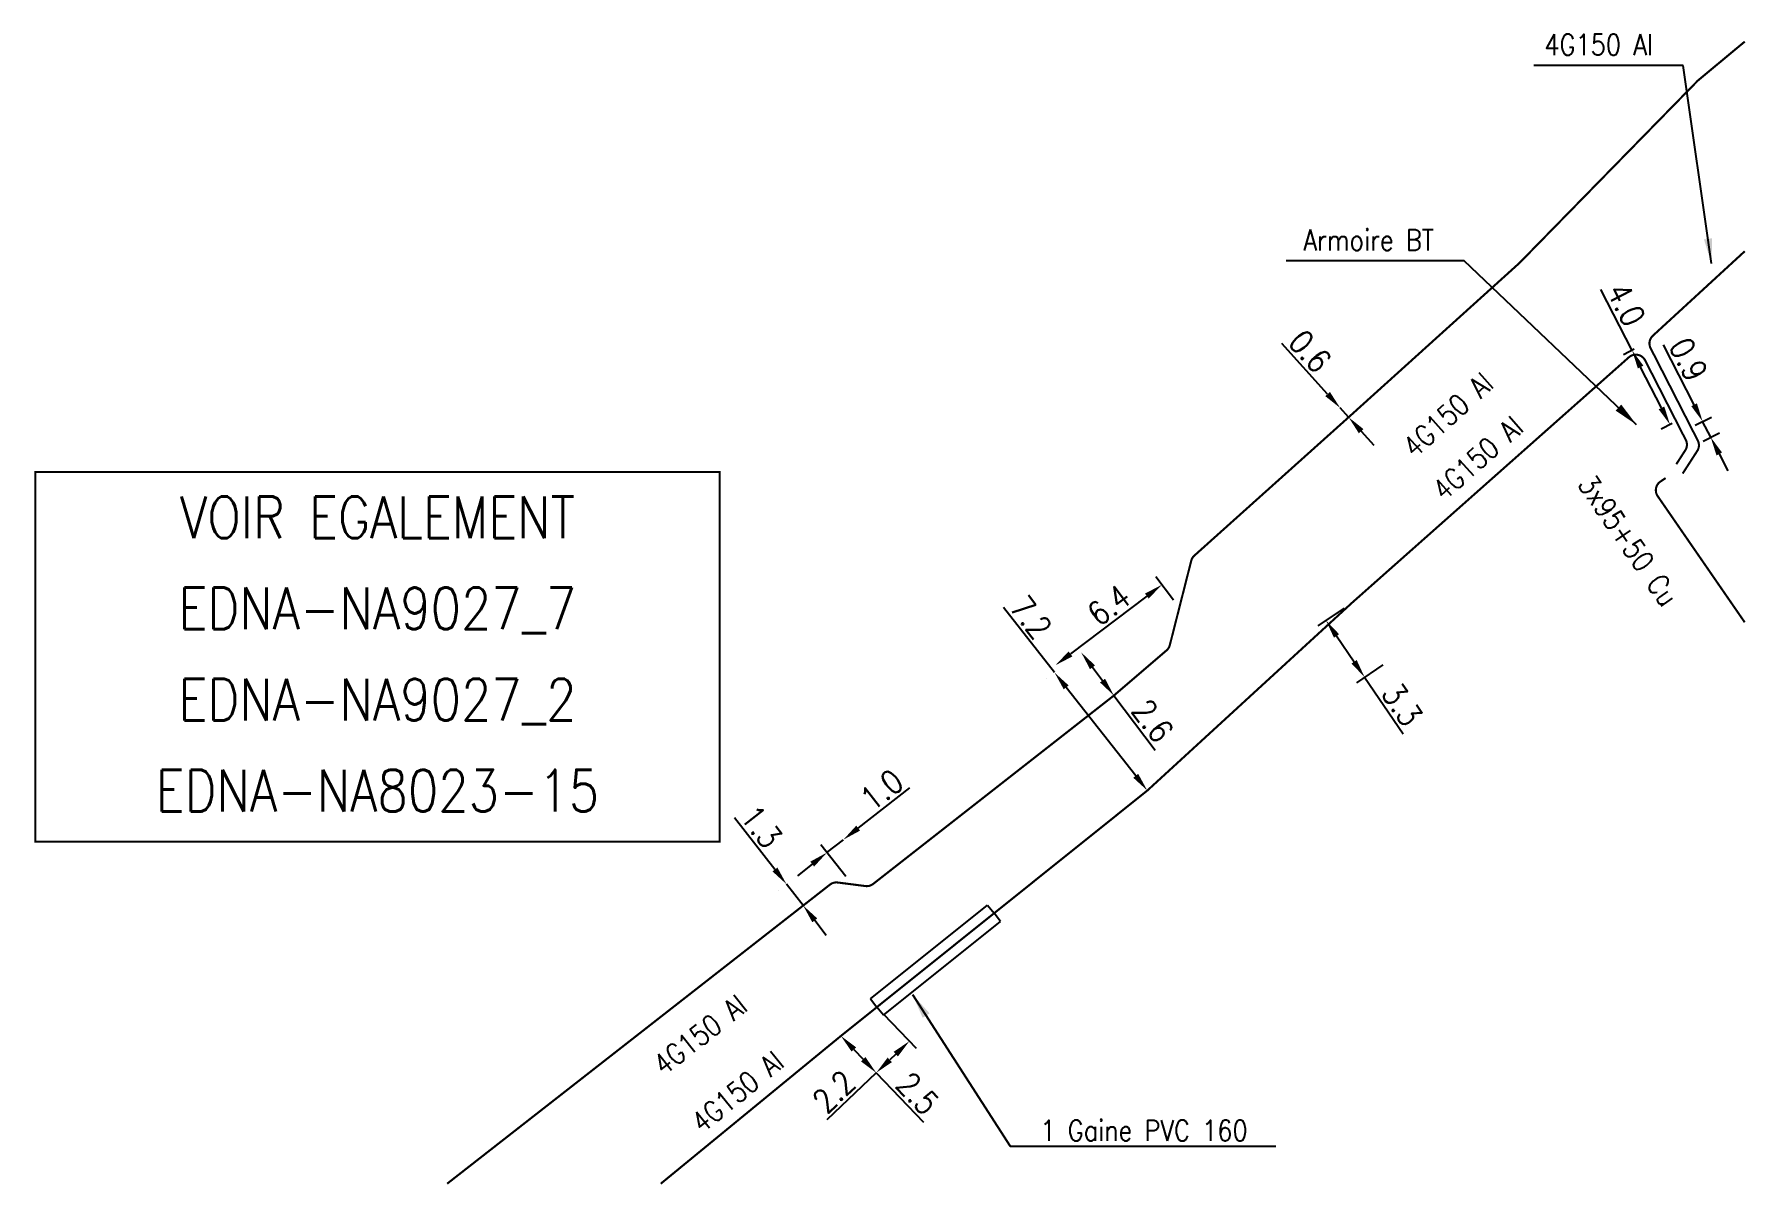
# Model space of a CAD drawing. Header units: millimetres. Extents: x 184994 to 186004, y 128000 to 129009.
# Drawn here: x 185917.9 to 186000, y 127999.9 to 128055.2 of the extents above; entities that cross this region are included whole.
import ezdxf
from ezdxf.enums import TextEntityAlignment as Align

# ---------------------------------------------------------------- set-up
doc = ezdxf.new("R2010")
doc.units = ezdxf.units.MM
doc.header["$PDMODE"] = 34
doc.linetypes.add('B_ST_Al', pattern=[2000, 1000, 1000])
doc.linetypes.add('B_ST_CU', pattern=[2000, 1000, 1000])
doc.layers.get('Defpoints').update_dxf_attribs({"linetype": 'CONTINUOUS'})
for name, color, linetype in [('B_110', 1, 'CONTINUOUS'), ('B_400', 7, 'CONTINUOUS'), ('B_930', 7, 'CONTINUOUS')]:
    doc.layers.add(name, color=color, linetype=linetype)
doc.styles.get("Standard").update_dxf_attribs({"font": 'romans.shx', "width": 0.85})
doc.dimstyles.get("Standard").update_dxf_attribs({"dimtxt": 1.5, "dimasz": 1.2, "dimexe": 0.625, "dimexo": 0.625, "dimgap": 0.25, "dimtad": 1, "dimdec": 1, "dimzin": 0, "dimdsep": 46, "dimtxsty": 'Standard', "dimcen": -0.5, "dimadec": 0, "dimazin": 0, "dimtfac": 1, "dimtdec": 1, "dimtmove": 0, "dimatfit": 3, "dimfxl": 0, "dimtolj": 1, "dimtzin": 0, "dimarcsym": 0})

# ---------------------------------------------------------------- blocks, each defined once
blk = doc.blocks.new('*D591')
at = {"layer": 'B_110', "color": 0, "linetype": 'Continuous', "lineweight": -2, "transparency": 16777216}
for p, q in [((185994.595, 128039.997), (185993.103, 128042.916)), ((185994.702, 128040.051), (185994.177, 128039.783)), ((185996.005, 128037.236), (185995.004, 128039.195)), ((185996.522, 128036.489), (185995.997, 128036.221))]:
    blk.add_line(p, q, dxfattribs=at)
at = {"layer": 'B_110', "color": 0, "linetype": 'Continuous', "transparency": 16777216}
for points in [[(185995.138, 128039.263), (185994.871, 128039.127), (185994.595, 128039.997)], [(185996.139, 128037.304), (185995.871, 128037.168), (185996.414, 128036.434)]]:
    blk.add_solid(points, dxfattribs=at)
at = {"layer": 'Defpoints', "color": 0, "linetype": 'Continuous', "transparency": 16777216}
for p in [(185995.119, 128040.264), (185996.939, 128036.702), (185996.414, 128036.434)]:
    blk.add_point(p, dxfattribs=at)
at = {"layer": 'B_110', "color": 0, "linetype": 'Continuous', "transparency": 16777216, "insert": (185994.312, 128042.198), "char_height": 1.125, "attachment_point": 5, "rotation": 297.06073}
blk.add_mtext('\\A1;4.0', dxfattribs=at)
blk = doc.blocks.new('*D592')
at = {"layer": 'B_110', "color": 0, "linetype": 'Continuous', "lineweight": -2, "transparency": 16777216}
for p, q in [((185980.783, 128027.631), (185979.52, 128026.771)), ((185980.413, 128026.29), (185981.257, 128025.05)), ((185982.639, 128024.902), (185981.375, 128024.042)), ((185981.763, 128024.306), (185983.607, 128021.595))]:
    blk.add_line(p, q, dxfattribs=at)
at = {"layer": 'B_110', "color": 0, "linetype": 'Continuous', "transparency": 16777216}
for points in [[(185980.537, 128026.375), (185980.289, 128026.206), (185979.907, 128027.035)], [(185981.381, 128025.134), (185981.133, 128024.966), (185981.763, 128024.306)]]:
    blk.add_solid(points, dxfattribs=at)
at = {"layer": 'Defpoints', "color": 0, "linetype": 'Continuous', "transparency": 16777216}
for p in [(185981.171, 128027.894), (185983.027, 128025.166), (185981.763, 128024.306)]:
    blk.add_point(p, dxfattribs=at)
at = {"layer": 'B_110', "color": 0, "linetype": 'Continuous', "transparency": 16777216, "insert": (185983.558, 128023), "char_height": 1.125, "attachment_point": 5, "rotation": 304.22287}
blk.add_mtext('\\A1;3.3', dxfattribs=at)
blk = doc.blocks.new('*D593')
at = {"layer": 'B_110', "color": 0, "linetype": 'Continuous', "lineweight": -2, "transparency": 16777216}
for p, q in [((185972.586, 128028.013), (185971.748, 128029.12)), ((185971.313, 128028.203), (185967.646, 128025.426))]:
    blk.add_line(p, q, dxfattribs=at)
at = {"layer": 'B_110', "color": 0, "linetype": 'Continuous', "transparency": 16777216}
for points in [[(185971.223, 128028.322), (185971.404, 128028.083), (185972.031, 128028.746)], [(185967.555, 128025.546), (185967.736, 128025.306), (185966.928, 128024.883)]]:
    blk.add_solid(points, dxfattribs=at)
at = {"layer": 'Defpoints', "color": 0, "linetype": 'Continuous', "transparency": 16777216}
for p in [(185972.869, 128027.639), (185966.928, 128024.883), (185966.928, 128024.883)]:
    blk.add_point(p, dxfattribs=at)
at = {"layer": 'B_110', "color": 0, "linetype": 'Continuous', "transparency": 16777216, "insert": (185969.496, 128027.767), "char_height": 1.125, "attachment_point": 5, "rotation": 37.13218}
blk.add_mtext('\\A1;6.4', dxfattribs=at)
blk = doc.blocks.new('*D594')
at = {"layer": 'B_110', "color": 0, "linetype": 'Continuous', "lineweight": -2, "transparency": 16777216}
for p, q in [((185968.704, 128024.785), (185969.187, 128024.147)), ((185969.731, 128023.43), (185971.71, 128020.816))]:
    blk.add_line(p, q, dxfattribs=at)
at = {"layer": 'B_110', "color": 0, "linetype": 'Continuous', "transparency": 16777216}
for points in [[(185968.824, 128024.876), (185968.585, 128024.695), (185968.161, 128025.503)], [(185969.307, 128024.238), (185969.068, 128024.057), (185969.731, 128023.43)]]:
    blk.add_solid(points, dxfattribs=at)
at = {"layer": 'Defpoints', "color": 0, "linetype": 'Continuous', "transparency": 16777216}
for p in [(185968.161, 128025.503), (185968.161, 128025.503), (185969.731, 128023.43)]:
    blk.add_point(p, dxfattribs=at)
at = {"layer": 'B_110', "color": 0, "linetype": 'Continuous', "transparency": 16777216, "insert": (185971.59, 128022.217), "char_height": 1.125, "attachment_point": 5, "rotation": 307.13218}
blk.add_mtext('\\A1;2.6', dxfattribs=at)
blk = doc.blocks.new('*D595')
at = {"layer": 'B_110', "color": 0, "linetype": 'Continuous', "lineweight": -2, "transparency": 16777216}
for p, q in [((185966.885, 128024.53), (185964.428, 128027.655)), ((185966.517, 128024.24), (185966.517, 128024.24)), ((185970.779, 128019.578), (185967.441, 128023.823)), ((185970.967, 128018.58), (185970.967, 128018.58))]:
    blk.add_line(p, q, dxfattribs=at)
at = {"layer": 'B_110', "color": 0, "linetype": 'Continuous', "transparency": 16777216}
for points in [[(185967.559, 128023.915), (185967.323, 128023.73), (185966.885, 128024.53)], [(185970.897, 128019.67), (185970.661, 128019.485), (185971.335, 128018.87)]]:
    blk.add_solid(points, dxfattribs=at)
at = {"layer": 'Defpoints', "color": 0, "linetype": 'Continuous', "transparency": 16777216}
for p in [(185966.885, 128024.53), (185966.885, 128024.53), (185971.335, 128018.87)]:
    blk.add_point(p, dxfattribs=at)
at = {"layer": 'B_110', "color": 0, "linetype": 'Continuous', "transparency": 16777216, "insert": (185965.753, 128027.183), "char_height": 1.125, "attachment_point": 5, "rotation": 308.17736}
blk.add_mtext('\\A1;7.2', dxfattribs=at)
blk = doc.blocks.new('*D596')
at = {"layer": 'B_110', "color": 0, "linetype": 'Continuous', "lineweight": -2, "transparency": 16777216}
for p, q in [((185957.46, 128017.065), (185959.934, 128019.002)), ((185956.868, 128014.739), (185955.675, 128016.263)), ((185955.964, 128015.894), (185956.751, 128016.511)), ((185955.255, 128015.339), (185954.546, 128014.785))]:
    blk.add_line(p, q, dxfattribs=at)
at = {"layer": 'B_110', "color": 0, "linetype": 'Continuous', "transparency": 16777216}
for points in [[(185957.367, 128017.183), (185957.552, 128016.947), (185956.751, 128016.511)], [(185955.163, 128015.457), (185955.347, 128015.221), (185955.964, 128015.894)]]:
    blk.add_solid(points, dxfattribs=at)
at = {"layer": 'Defpoints', "color": 0, "linetype": 'Continuous', "transparency": 16777216}
for p in [(185956.751, 128016.511), (185956.751, 128016.511), (185957.157, 128014.37)]:
    blk.add_point(p, dxfattribs=at)
at = {"layer": 'B_110', "color": 0, "linetype": 'Continuous', "transparency": 16777216, "insert": (185958.589, 128018.902), "char_height": 1.125, "attachment_point": 5, "rotation": 38.05358}
blk.add_mtext('\\A1;1.0', dxfattribs=at)
blk = doc.blocks.new('*D597')
at = {"layer": 'B_110', "color": 0, "linetype": 'Continuous', "lineweight": -2, "transparency": 16777216}
for p, q in [((185956.971, 128007.418), (185956.971, 128007.418)), ((185957.254, 128006.443), (185957.704, 128005.974)), ((185958.665, 128005.648), (185958.665, 128005.648)), ((185958.326, 128005.324), (185960.594, 128002.955))]:
    blk.add_line(p, q, dxfattribs=at)
at = {"layer": 'B_110', "color": 0, "linetype": 'Continuous', "transparency": 16777216}
for points in [[(185957.363, 128006.547), (185957.146, 128006.34), (185956.632, 128007.093)], [(185957.812, 128006.078), (185957.596, 128005.87), (185958.326, 128005.324)]]:
    blk.add_solid(points, dxfattribs=at)
at = {"layer": 'Defpoints', "color": 0, "linetype": 'Continuous', "transparency": 16777216}
for p in [(185956.632, 128007.093), (185958.326, 128005.324), (185958.326, 128005.324)]:
    blk.add_point(p, dxfattribs=at)
at = {"layer": 'B_110', "color": 0, "linetype": 'Continuous', "transparency": 16777216, "insert": (185960.313, 128004.333), "char_height": 1.125, "attachment_point": 5, "rotation": 313.75101}
blk.add_mtext('\\A1;2.5', dxfattribs=at)
blk = doc.blocks.new('*D598')
at = {"layer": 'B_110', "color": 0, "linetype": 'Continuous', "lineweight": -2, "transparency": 16777216}
for p, q in [((185958.682, 128008.137), (185960.241, 128006.504)), ((185959.267, 128006.221), (185958.977, 128005.945)), ((185958.326, 128005.324), (185955.955, 128003.06))]:
    blk.add_line(p, q, dxfattribs=at)
at = {"layer": 'B_110', "color": 0, "linetype": 'Continuous', "transparency": 16777216}
for points in [[(185959.163, 128006.33), (185959.37, 128006.113), (185959.918, 128006.843)], [(185958.874, 128006.054), (185959.081, 128005.837), (185958.326, 128005.324)]]:
    blk.add_solid(points, dxfattribs=at)
at = {"layer": 'Defpoints', "color": 0, "linetype": 'Continuous', "transparency": 16777216}
for p in [(185958.359, 128008.476), (185958.326, 128005.324), (185958.326, 128005.324)]:
    blk.add_point(p, dxfattribs=at)
at = {"layer": 'B_110', "color": 0, "linetype": 'Continuous', "transparency": 16777216, "insert": (185956.297, 128004.424), "char_height": 1.125, "attachment_point": 5, "rotation": 43.66515}
blk.add_mtext('\\A1;2.2', dxfattribs=at)
blk = doc.blocks.new('*D599')
at = {"layer": 'B_110', "color": 0, "linetype": 'Continuous', "lineweight": -2, "transparency": 16777216}
for p, q in [((185953.467, 128015.083), (185951.531, 128017.557)), ((185953.653, 128014.085), (185953.653, 128014.085)), ((185954.823, 128013.351), (185954.022, 128014.374)), ((185954.454, 128013.062), (185954.454, 128013.062)), ((185955.378, 128012.642), (185955.933, 128011.933))]:
    blk.add_line(p, q, dxfattribs=at)
at = {"layer": 'B_110', "color": 0, "linetype": 'Continuous', "transparency": 16777216}
for points in [[(185953.585, 128015.175), (185953.349, 128014.99), (185954.022, 128014.374)], [(185955.496, 128012.734), (185955.26, 128012.549), (185954.823, 128013.351)]]:
    blk.add_solid(points, dxfattribs=at)
at = {"layer": 'Defpoints', "color": 0, "linetype": 'Continuous', "transparency": 16777216}
for p in [(185954.022, 128014.374), (185954.022, 128014.374), (185954.823, 128013.351)]:
    blk.add_point(p, dxfattribs=at)
at = {"layer": 'B_110', "color": 0, "linetype": 'Continuous', "transparency": 16777216, "insert": (185952.812, 128017.137), "char_height": 1.125, "attachment_point": 5, "rotation": 308.05358}
blk.add_mtext('\\A1;1.3', dxfattribs=at)
blk = doc.blocks.new('*D600')
at = {"layer": 'B_110', "color": 0, "linetype": 'Continuous', "lineweight": -2, "transparency": 16777216}
for p, q in [((185979.988, 128037.898), (185977.79, 128040.331)), ((185980.993, 128036.785), (185980.591, 128037.23)), ((185981.596, 128036.117), (185982.2, 128035.449))]:
    blk.add_line(p, q, dxfattribs=at)
at = {"layer": 'B_110', "color": 0, "linetype": 'Continuous', "transparency": 16777216}
for points in [[(185980.099, 128037.998), (185979.876, 128037.797), (185980.591, 128037.23)], [(185981.708, 128036.217), (185981.485, 128036.016), (185980.993, 128036.785)]]:
    blk.add_solid(points, dxfattribs=at)
at = {"layer": 'Defpoints', "color": 0, "linetype": 'Continuous', "transparency": 16777216}
for p in [(185980.591, 128037.23), (185980.591, 128037.23), (185980.993, 128036.785)]:
    blk.add_point(p, dxfattribs=at)
at = {"layer": 'B_110', "color": 0, "linetype": 'Continuous', "transparency": 16777216, "insert": (185979.144, 128039.951), "char_height": 1.125, "attachment_point": 5, "rotation": 312.09312}
blk.add_mtext('\\A1;0.6', dxfattribs=at)
blk = doc.blocks.new('*D601')
at = {"layer": 'B_110', "color": 0, "linetype": 'Continuous', "lineweight": -2, "transparency": 16777216}
for p, q in [((185997.572, 128037.383), (185996.101, 128040.262)), ((185997.621, 128036.398), (185998.399, 128036.795)), ((185998.368, 128035.825), (185997.981, 128036.582)), ((185998.008, 128035.641), (185998.786, 128036.038)), ((185998.778, 128035.023), (185999.187, 128034.222))]:
    blk.add_line(p, q, dxfattribs=at)
at = {"layer": 'B_110', "color": 0, "linetype": 'Continuous', "transparency": 16777216}
for points in [[(185997.706, 128037.452), (185997.438, 128037.315), (185997.981, 128036.582)], [(185998.911, 128035.092), (185998.644, 128034.955), (185998.368, 128035.825)]]:
    blk.add_solid(points, dxfattribs=at)
at = {"layer": 'Defpoints', "color": 0, "linetype": 'Continuous', "transparency": 16777216}
for p in [(185997.204, 128036.184), (185997.981, 128036.582), (185997.59, 128035.428)]:
    blk.add_point(p, dxfattribs=at)
at = {"layer": 'B_110', "color": 0, "linetype": 'Continuous', "transparency": 16777216, "insert": (185997.3, 128039.565), "char_height": 1.125, "attachment_point": 5, "rotation": 297.06073}
blk.add_mtext('\\A1;0.9', dxfattribs=at)

msp = doc.modelspace()

# ---------------------------------------------------------------- linework, layer by layer
at = {"layer": 'B_110', "linetype": 'B_ST_Al', "const_width": 0.1, "flags": 128}
for points in [[(186000, 128054.813), (185997.776, 128052.965, 0.025828), (185997.738, 128052.93), (185989.191, 128044.19), (185980.993, 128036.785), (185973.593, 128030.147, 0.148906), (185973.442, 128029.898), (185972.415, 128025.852, -0.154619), (185972.256, 128025.595), (185969.739, 128023.437, -0.011152), (185969.722, 128023.423), (185958.18, 128014.388, -0.200724), (185957.808, 128014.286), (185956.479, 128014.457, 0.200724), (185956.107, 128014.355), (185954.823, 128013.351), (185937.737, 128000)], [(185997.023, 128034.085), (185997.723, 128035.171, 0.267138), (185997.747, 128035.669), (185995.483, 128040.102, -0.336869), (185995.59, 128040.697), (186000, 128044.751)]]:
    msp.add_lwpolyline(points, format="xyb", dxfattribs=at)
at = {"layer": 'B_110', "linetype": 'B_ST_Al', "flags": 128}
msp.add_lwpolyline([(185996.716, 128034.531, 0.1, 0.1, 0), (185997.147, 128035.2, 0.1, 0.1, 0.267138), (185997.171, 128035.698, 0.1, 0.1, 0), (185995.22, 128039.518, 0.1, 0.1, 0.49048), (185994.443, 128039.665, 0.1, 0.1, 0), (185981.171, 128027.894, 0.1, 0.1, 0), (185971.335, 128018.87, 0.1, 0.1, 0), (185963.984, 128012.982, 0.1, 0.1, 0), (185958.359, 128008.476, 0.1, 0.1, 0), (185956.632, 128007.093, 0.1, 0.1, 0), (185947.987, 128000, 0, 0, 0)], format="xyseb", dxfattribs=at)
at = {"layer": 'B_110', "linetype": 'B_ST_CU', "const_width": 0.1, "flags": 128}
msp.add_lwpolyline([(185996.203, 128033.866), (185995.955, 128033.698, 0.417213), (185995.823, 128033), (186000, 128026.944)], format="xyb", dxfattribs=at)
at = {"layer": 'B_400', "color": 7, "linetype": 'CONTINUOUS'}
for p, q in [((185958.046, 128008.867), (185963.671, 128013.372)), ((185963.671, 128013.372), (185963.984, 128012.982)), ((185964.296, 128012.592), (185963.984, 128012.982)), ((185958.671, 128008.086), (185964.296, 128012.592)), ((185958.046, 128008.867), (185958.359, 128008.476)), ((185958.671, 128008.086), (185958.359, 128008.476))]:
    msp.add_line(p, q, dxfattribs=at)
at = {"layer": 'B_930', "const_width": 0.1}
msp.add_lwpolyline([(185917.976, 128034.158), (185950.818, 128034.158), (185950.818, 128016.418), (185917.976, 128016.418)], close=True, dxfattribs=at)

# ---------------------------------------------------------------- texts
at = {"layer": 'B_110', "linetype": 'B_ST_Al', "width": 0.85}
for rotation, p in [(42.09312, (185985.757, 128036.908)), (41.56888, (185987.184, 128034.828)), (38.00242, (185949.87, 128007.155)), (39.37111, (185951.663, 128004.423))]:
    msp.add_text('4G150 Al', height=1, rotation=rotation, dxfattribs=at).set_placement(p, align=Align.MIDDLE)
at = {"layer": 'B_110', "linetype": 'Continuous', "char_height": 1, "attachment_point": 6}
for s, insert in [('4G150 Al', (185995.595, 128054.668)), ('Armoire BT', (185985.084, 128045.292))]:
    msp.add_mtext(s, dxfattribs=dict(at, insert=insert))
at = {"layer": 'B_110', "linetype": 'B_ST_CU', "insert": (185991.943, 128033.568), "char_height": 1, "attachment_point": 7, "rotation": 304.56887}
msp.add_mtext('3x95+50 Cu', dxfattribs=at)
at = {"layer": 'B_400', "insert": (185966.204, 128002.557), "char_height": 1, "attachment_point": 4}
msp.add_mtext('1 Gaine PVC 160 ', dxfattribs=at)
at = {"layer": 'B_930', "width": 0.85}
for s, p in [('VOIR EGALEMENT', (185934.397, 128030.987)), ('EDNA-NA9027_7', (185934.397, 128026.613)), ('EDNA-NA9027_2', (185934.397, 128022.239)), ('EDNA-NA8023-15', (185934.397, 128017.865))]:
    msp.add_text(s, height=2, dxfattribs=at).set_placement(p, align=Align.CENTER)

# ---------------------------------------------------------------- dimensions: what is measured, and where the dimension line sits
at = {"layer": 'B_110', "linetype": 'Continuous'}
for base, p1, p2, angle, picture, middle in [((185996.414, 128036.434), (185995.119, 128040.264), (185996.939, 128036.702), 117.06073, '*D591', (185993.644, 128041.857)), ((185980.591, 128037.23), (185980.993, 128036.785), (185980.591, 128037.23), 312.09312, '*D600', (185978.587, 128039.448)), ((185997.9814, 128036.5818), (185997.5903, 128035.4275), (185997.2036, 128036.1845), 297.06073, '*D601', (185996.6318, 128039.2236)), ((185966.885, 128024.53), (185971.335, 128018.87), (185966.885, 128024.53), 308.17736, '*D595', (185965.163, 128026.72)), ((185966.928, 128024.883), (185972.869, 128027.639), (185966.928, 128024.883), 37.13218, '*D593', (185969.948, 128027.169)), ((185981.763, 128024.306), (185981.171, 128027.894), (185983.027, 128025.166), 124.22287, '*D592', (185982.938, 128022.578)), ((185968.161, 128025.503), (185969.731, 128023.43), (185968.161, 128025.503), 307.13218, '*D594', (185970.992, 128021.764)), ((185956.751, 128016.511), (185957.157, 128014.37), (185956.751, 128016.511), 218.05358, '*D596', (185959.051, 128018.311)), ((185954.022, 128014.374), (185954.823, 128013.351), (185954.022, 128014.374), 308.05358, '*D599', (185952.222, 128016.674)), ((185958.326, 128005.324), (185958.359, 128008.476), (185958.326, 128005.324), 43.66515, '*D598', (185956.815, 128003.881)), ((185958.326, 128005.324), (185956.632, 128007.093), (185958.326, 128005.324), 133.75101, '*D597', (185959.771, 128003.815))]:
    dim = msp.add_linear_dim(base=base, p1=p1, p2=p2, angle=angle, dimstyle='Standard', override={"dimscale": 0.75}, dxfattribs=at)
    dim.commit()
    dim.dimension.update_dxf_attribs({"geometry": picture, "text_midpoint": middle, "dimtype": 160})

# ---------------------------------------------------------------- leaders
at = {"layer": 'B_110', "linetype": 'Continuous', "annotation_type": 0, "has_hookline": 1, "hookline_direction": 1}
for points, text_width in [([(185998.409, 128044.161), (185997.045, 128053.668), (185995.845, 128053.668)], 5.707), ([(185994.811, 128036.422), (185986.534, 128044.292), (185985.334, 128044.292)], 7.083)]:
    msp.add_leader(points, dimstyle='Standard', dxfattribs=dict(at, text_width=text_width))
at = {"layer": 'B_400', "annotation_type": 0, "has_hookline": 1, "hookline_direction": 0, "text_width": 11.293}
msp.add_leader([(185960.072, 128009.079), (185964.754, 128001.807), (185965.954, 128001.807)], dimstyle='Standard', dxfattribs=at)

doc.saveas('drawing.dxf')
